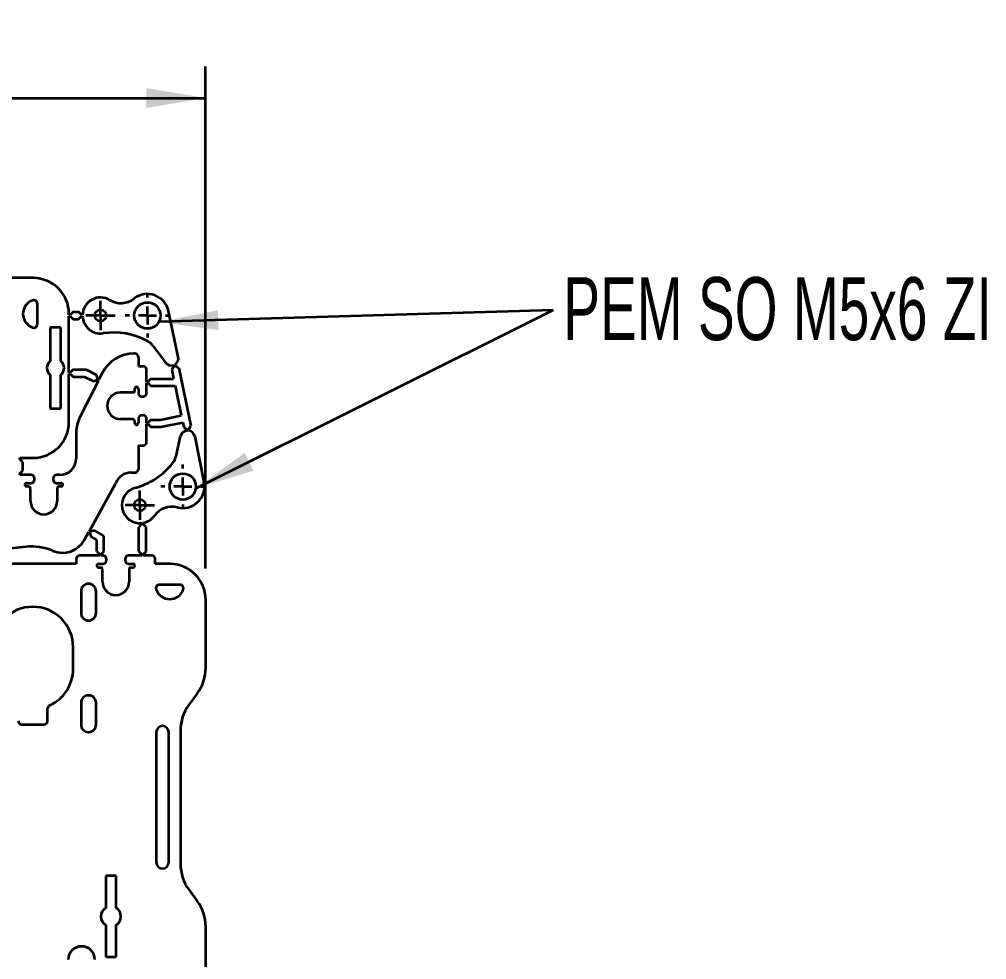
# Model space of a CAD drawing. Header units: millimetres. Extents: x 0 to 415, y 0 to 292.
# Drawn here: x 239.2 to 293, y 159.3 to 211.5 of the extents above; entities that cross this region are included whole.
import ezdxf
from ezdxf.enums import TextEntityAlignment as Align

# ---------------------------------------------------------------- set-up
doc = ezdxf.new("R2010")
doc.units = ezdxf.units.MM
doc.styles.add('SEACAD_txt_shx', font='txt.shx', dxfattribs={"width": 0.75})
doc.dimstyles.new('SLDDIMSTYLE0', dxfattribs={"dimtxt": 3.5, "dimasz": 3.302, "dimexe": 1.75, "dimexo": 1.75, "dimgap": 0.875, "dimtad": 1, "dimlfac": 5, "dimzin": 12, "dimdsep": 46, "dimtxsty": 'SEACAD_txt_shx', "dimblk1": '_SE_FILLED', "dimblk2": '_SE_FILLED', "dimsah": 1, "dimcen": 1.75, "dimadec": 0, "dimazin": 0, "dimtfac": 1, "dimtofl": 0, "dimtmove": 0, "dimatfit": 3, "dimfxl": 1, "dimtolj": 1, "dimtzin": 12, "dimarcsym": 0})

# ---------------------------------------------------------------- blocks, each defined once
blk = doc.blocks.new('SEANNOT_GROUP')
at = {"linetype": 'Continuous', "lineweight": 35}
blk.add_hatch(color=7, dxfattribs=at).paths.add_polyline_path([(251.693, 187.422), (248.984, 185.455), (252.184, 186.437)])
at = {"color": 7, "linetype": 'Continuous', "lineweight": 35}
blk.add_lwpolyline([(268.851, 195.365), (248.984, 185.455)], dxfattribs=at)
blk = doc.blocks.new('SEANNOT_GROUP1')
at = {"linetype": 'Continuous', "lineweight": 35}
blk.add_hatch(color=7, dxfattribs=at).paths.add_polyline_path([(250.213, 195.355), (246.929, 194.706), (250.246, 194.255)])
at = {"color": 7, "linetype": 'Continuous', "lineweight": 35}
blk.add_lwpolyline([(268.851, 195.365), (246.929, 194.706)], dxfattribs=at)
blk = doc.blocks.new('DMBLK2')
at = {"linetype": 'Continuous', "lineweight": 35}
for points in [[(172.834, 207.7), (169.532, 207.15), (172.834, 206.599)], [(246.23, 207.7), (246.23, 206.599), (249.532, 207.15)]]:
    blk.add_hatch(color=7, dxfattribs=at).paths.add_polyline_path(points)
at = {"color": 7, "linetype": 'Continuous', "lineweight": 35}
for p, q in [((169.532, 187.3), (169.532, 208.9)), ((249.532, 181.01), (249.532, 208.9)), ((169.532, 207.15), (249.532, 207.15))]:
    blk.add_line(p, q, dxfattribs=at)
at = {"color": 7, "linetype": 'Continuous', "lineweight": 35, "style": 'SEACAD_txt_shx'}
blk.add_text('400', height=3.5, dxfattribs=at).set_placement((205.19, 211.525), align=Align.TOP_LEFT)
blk = doc.blocks.new('_SE_FILLED')
at = {"color": 0}
blk.add_line((0, 0), (-1, 0), dxfattribs=at)
blk.add_solid([(0, 0), (-1, -0.1665), (-1, 0.1665), (0, 0)], dxfattribs=at)
blk = doc.blocks.new('SW_NOTE_2')
at = {"insert": (0, 0), "char_height": 3.5, "width": 30.1389, "attachment_point": 1, "style": 'SEACAD_txt_shx'}
blk.add_mtext('{\\fSETxt|b0||i0||c0|p34;\\C7;\\H3.5;\\W0.65424;PEM SO M5x6 ZI}', dxfattribs=at)
blk = doc.blocks.new('SW_NOTE_3')
at = {"insert": (0, 0), "char_height": 3.5, "width": 30.1389, "attachment_point": 1, "style": 'SEACAD_txt_shx'}
blk.add_mtext('{\\fSETxt|b0||i0||c0|p34;\\C7;\\H3.5;\\W0.65424;PEM SO M5x6 ZI}', dxfattribs=at)
blk = doc.blocks.new('SW_CENTERMARKSYMBOL_0')
at = {"color": 7, "linetype": 'Continuous', "lineweight": 35}
for p, q in [((0.82, 1.32), (0.82, 1.64)), ((0.82, 0.82), (0.82, 1.32)), ((0.32, 0.82), (0, 0.82)), ((0.82, 0.82), (0.32, 0.82)), ((0.82, 0.82), (0.82, 0.32)), ((0.82, 0.82), (1.32, 0.82)), ((1.32, 0.82), (1.64, 0.82)), ((0.82, 0.32), (0.82, 0))]:
    blk.add_line(p, q, dxfattribs=at)
blk = doc.blocks.new('SW_CENTERMARKSYMBOL_1')
at = {"color": 7, "linetype": 'Continuous', "lineweight": 35}
for p, q in [((1.23, 2.23), (1.23, 2.46)), ((1.23, 1.23), (1.23, 1.73)), ((0.23, 1.23), (0, 1.23)), ((1.23, 1.23), (0.73, 1.23)), ((1.23, 1.23), (1.23, 0.73)), ((1.23, 1.23), (1.73, 1.23)), ((2.23, 1.23), (2.46, 1.23)), ((1.23, 0.23), (1.23, 0))]:
    blk.add_line(p, q, dxfattribs=at)
blk = doc.blocks.new('SW_CENTERMARKSYMBOL_29')
at = {"color": 7, "linetype": 'Continuous', "lineweight": 35}
for p, q in [((1.23, 2.23), (1.23, 2.46)), ((1.23, 1.23), (1.23, 1.73)), ((0.23, 1.23), (0, 1.23)), ((1.23, 1.23), (0.73, 1.23)), ((1.23, 1.23), (1.23, 0.73)), ((1.23, 1.23), (1.73, 1.23)), ((2.23, 1.23), (2.46, 1.23)), ((1.23, 0.23), (1.23, 0))]:
    blk.add_line(p, q, dxfattribs=at)
blk = doc.blocks.new('SW_CENTERMARKSYMBOL_30')
at = {"color": 7, "linetype": 'Continuous', "lineweight": 35}
for p, q in [((0.82, 1.32), (0.82, 1.64)), ((0.82, 0.82), (0.82, 1.32)), ((0.32, 0.82), (0, 0.82)), ((0.82, 0.82), (0.32, 0.82)), ((0.82, 0.82), (0.82, 0.32)), ((0.82, 0.82), (1.32, 0.82)), ((1.32, 0.82), (1.64, 0.82)), ((0.82, 0.32), (0.82, 0))]:
    blk.add_line(p, q, dxfattribs=at)

msp = doc.modelspace()

# ---------------------------------------------------------------- linework, layer by layer
at = {"color": 7, "linetype": 'Continuous', "lineweight": 35}
for p, q in [((239.952, 197.1497), (222.6691, 197.1497)), ((239.952, 197.1496), (239.952, 197.1497)), ((240.1753, 194.584), (240.1753, 195.7154)), ((242.1625, 195.2651), (241.9925, 195.0951)), ((242.1625, 195.2651), (242.4567, 195.2651)), ((242.6267, 195.0951), (242.4567, 195.2651)), ((248.0072, 192.7645), (247.4661, 195.3122)), ((241.9325, 195.0951), (241.9325, 195.1497)), ((241.9925, 195.0951), (241.9325, 195.0951)), ((241.9925, 195.0351), (241.9325, 195.0351)), ((241.9325, 191.8877), (241.9325, 195.0351)), ((241.9925, 195.0351), (242.1625, 194.8651)), ((242.1625, 194.8651), (242.4567, 194.8651)), ((242.4567, 194.8651), (242.6267, 195.0351)), ((242.6871, 195.0951), (242.6267, 195.0951)), ((242.6871, 195.0351), (242.6267, 195.0351)), ((241.4725, 194.3997), (240.8925, 194.3997)), ((240.8925, 194.3997), (240.8925, 192.5322)), ((241.4725, 192.5322), (241.4725, 194.3997)), ((246.6217, 193.3561), (247.294, 192.4441)), ((245.5905, 192.9497), (245.5581, 192.9497)), ((245.7905, 192.7497), (245.7905, 192.2397)), ((242.1625, 192.0577), (241.9925, 191.8877)), ((242.1625, 192.0577), (242.8847, 192.0577)), ((242.8847, 192.0577), (243.4688, 191.7629)), ((245.7905, 192.2397), (246.0505, 192.2397)), ((246.2505, 191.3802), (246.2505, 192.0397)), ((247.7785, 192.2597), (247.6465, 192.0587)), ((247.6465, 192.0587), (247.7519, 191.5502)), ((247.7795, 192.2599), (247.7688, 192.3117)), ((247.7785, 192.2597), (247.7795, 192.2599)), ((247.8385, 192.2711), (247.8242, 192.3399)), ((248.0382, 192.1399), (247.8385, 192.2711)), ((248.0382, 192.1399), (248.7025, 188.9334)), ((240.8925, 191.7672), (240.8925, 189.8997)), ((241.4725, 189.8997), (241.4725, 191.7672)), ((241.9925, 191.8877), (241.9325, 191.8877)), ((241.9925, 191.8277), (241.9325, 191.8277)), ((241.9325, 189.1497), (241.9325, 191.8277)), ((241.9925, 191.8277), (242.1625, 191.6577)), ((242.1625, 191.6577), (242.7895, 191.6577)), ((242.7895, 191.6577), (243.2886, 191.4058)), ((243.2886, 191.4058), (243.5169, 191.481)), ((243.5439, 191.5349), (243.4688, 191.7629)), ((243.517, 191.4812), (243.5169, 191.481)), ((243.5704, 191.454), (243.517, 191.4812)), ((243.5976, 191.5075), (243.5439, 191.5349)), ((243.7761, 191.8577), (243.5976, 191.5075)), ((246.4805, 191.5502), (246.3105, 191.3802)), ((246.4805, 191.5502), (247.7519, 191.5502)), ((243.5704, 191.454), (242.5505, 189.4523)), ((245.5905, 190.8797), (245.5905, 190.9997)), ((245.7905, 190.9897), (245.7905, 190.7597)), ((246.2505, 191.3802), (246.3105, 191.3802)), ((246.2505, 191.3202), (246.3105, 191.3202)), ((246.2505, 190.7597), (246.2505, 191.3202)), ((246.3105, 191.3202), (246.4805, 191.1502)), ((246.4805, 191.1502), (247.8348, 191.1502)), ((247.8348, 191.1502), (248.1748, 189.5087)), ((245.4905, 190.7797), (244.7905, 190.7797)), ((245.9905, 190.5597), (246.0505, 190.5597)), ((240.8925, 189.8997), (241.4725, 189.8997)), ((245.7905, 189.3197), (245.7905, 189.0897)), ((245.9905, 189.5197), (246.0505, 189.5197)), ((246.2505, 189.0967), (246.2505, 189.3197)), ((247.0069, 189.2667), (248.1748, 189.5087)), ((245.4905, 189.2997), (244.7905, 189.2997)), ((245.5905, 189.0797), (245.5905, 189.1997)), ((246.2505, 189.0967), (246.3105, 189.0967)), ((246.2505, 189.0367), (246.3105, 189.0367)), ((246.2505, 188.0397), (246.2505, 189.0367)), ((246.4805, 189.2667), (246.3105, 189.0967)), ((246.3105, 189.0367), (246.4805, 188.8667)), ((246.4805, 189.2667), (247.0069, 189.2667)), ((246.4805, 188.8667), (247.0479, 188.8667)), ((247.0479, 188.8667), (248.256, 189.117)), ((248.256, 189.117), (248.3108, 188.8522)), ((248.3108, 188.8522), (248.5118, 188.7202)), ((248.5711, 188.7332), (248.7025, 188.9334)), ((242.3325, 188.5443), (242.3325, 187.1097)), ((247.8852, 187.2541), (248.1401, 188.3582)), ((248.5124, 188.7204), (248.5118, 188.7202)), ((248.5233, 188.6682), (248.5124, 188.7204)), ((248.5853, 188.6643), (248.5711, 188.7332)), ((248.9219, 188.3473), (249.437, 185.7943)), ((245.7905, 187.8397), (246.0505, 187.8397)), ((245.7905, 187.8397), (245.7905, 186.5297)), ((239.2025, 187.1497), (239.9325, 187.1497)), ((239.2025, 187.0858), (239.2025, 187.1497)), ((239.3725, 186.9158), (239.2025, 187.0858)), ((239.3725, 186.4437), (239.3725, 186.9158)), ((239.2025, 186.2737), (239.3725, 186.4437)), ((239.2025, 186.2097), (239.2025, 186.2737)), ((239.8125, 186.2097), (239.2025, 186.2097)), ((241.4325, 186.2097), (241.2525, 186.2097)), ((245.3737, 186.3297), (245.5905, 186.3297)), ((239.5825, 185.7497), (239.8125, 185.7497)), ((240.0125, 185.9497), (240.0125, 186.0097)), ((241.0525, 186.0097), (241.0525, 185.9497)), ((241.2525, 185.7497), (241.4825, 185.7497)), ((243.0644, 183.083), (244.5325, 185.7497)), ((239.6925, 185.5497), (239.5725, 185.5497)), ((239.7925, 184.7497), (239.7925, 185.4497)), ((241.2725, 185.4497), (241.2725, 184.7497)), ((241.4925, 185.5497), (241.3725, 185.5497)), ((245.9913, 183.4748), (245.8213, 183.3048)), ((245.9913, 183.4748), (245.9923, 183.4748)), ((245.9923, 183.5276), (245.9923, 183.4748)), ((246.0523, 183.5368), (246.0523, 183.4738)), ((246.2213, 183.3048), (246.0523, 183.4738)), ((242.7978, 182.5986), (243.0355, 183.0304)), ((243.0892, 183.001), (243.0355, 183.0304)), ((243.1175, 183.0539), (243.0644, 183.083)), ((243.0892, 183.001), (243.1539, 182.7712)), ((243.1175, 183.0539), (243.1181, 183.055)), ((243.3496, 183.1201), (243.1181, 183.055)), ((243.8741, 182.826), (243.3496, 183.1201)), ((245.8213, 182.2353), (245.8213, 183.3048)), ((246.2213, 182.2374), (246.2213, 183.3048)), ((243.4741, 182.5917), (243.1539, 182.7712)), ((243.4741, 181.9536), (243.4741, 182.5917)), ((243.8741, 181.9536), (243.8741, 182.826)), ((239.5457, 182.2053), (226.2041, 180.814)), ((243.4741, 181.9536), (243.6441, 181.7836)), ((243.7041, 181.7836), (243.8741, 181.9536)), ((245.8244, 181.9475), (245.8213, 182.2353)), ((245.8244, 181.9475), (245.9961, 181.7793)), ((246.0565, 181.7804), (246.2243, 181.9517)), ((246.2243, 181.9517), (246.2213, 182.2374)), ((242.3325, 181.2596), (232.8308, 181.2596)), ((242.3325, 181.5196), (242.3325, 181.2596)), ((243.6441, 181.7196), (242.5325, 181.7196)), ((243.5825, 181.2596), (243.8125, 181.2596)), ((243.6441, 181.7196), (243.6441, 181.7836)), ((243.7041, 181.7196), (243.7041, 181.7836)), ((243.8125, 181.7196), (243.7041, 181.7196)), ((244.0125, 181.4596), (244.0125, 181.5196)), ((245.0525, 181.5196), (245.0525, 181.4596)), ((245.9968, 181.7196), (245.2525, 181.7196)), ((245.2525, 181.2596), (245.4825, 181.2596)), ((245.9965, 181.7793), (245.9961, 181.7793)), ((245.9965, 181.7793), (245.9968, 181.7196)), ((246.0565, 181.7804), (246.0568, 181.7196)), ((246.5325, 181.7196), (246.0568, 181.7196)), ((246.7325, 181.2596), (246.7325, 181.5196)), ((247.5325, 181.2596), (246.7325, 181.2596)), ((243.5725, 181.0597), (243.6925, 181.0597)), ((243.7925, 180.2596), (243.7925, 180.9596)), ((245.2725, 180.9596), (245.2725, 180.2596)), ((245.3725, 181.0597), (245.4925, 181.0597)), ((242.6025, 179.7296), (242.6025, 178.5296)), ((243.4425, 178.5296), (243.4425, 179.7296)), ((248.0982, 180.0994), (246.9668, 180.0994)), ((249.5325, 175.4812), (249.5325, 179.2597)), ((242.1645, 175.4296), (242.1645, 176.6296)), ((249.0677, 174.0617), (248.5973, 173.4204)), ((240.7445, 172.5368), (240.7445, 173.2118)), ((242.6025, 173.5296), (242.6025, 172.3296)), ((243.4425, 172.3296), (243.4425, 173.5296)), ((239.3005, 172.3368), (240.5445, 172.3368)), ((246.7825, 171.9034), (246.7825, 164.6701)), ((247.4825, 164.6701), (247.4825, 171.9034)), ((248.1325, 172.0009), (248.1325, 164.5726)), ((244.5545, 163.9096), (243.9745, 163.9096)), ((243.9745, 163.9096), (243.9745, 162.1387)), ((244.5545, 162.1387), (244.5545, 163.9096)), ((248.5973, 163.1531), (249.0677, 162.5118)), ((243.9745, 161.1806), (243.9745, 159.4096)), ((244.5545, 159.4096), (244.5545, 161.1806)), ((249.5325, 158.4596), (249.5325, 161.0923)), ((243.9745, 159.4096), (244.5545, 159.4096))]:
    msp.add_line(p, q, dxfattribs=at)
for centre, radius in [((246.2923, 195.0628), 0.73), ((243.6867, 195.0651), 0.32), ((248.2607, 185.5569), 0.73), ((245.8703, 184.5201), 0.32)]:
    msp.add_circle(centre, radius, dxfattribs=at)
for centre, radius, start, end in [((239.9325, 195.1497), 2, 0, 89.44144), ((240.1753, 195.1497), 0.8, 109.47122, 250.52878), ((239.9753, 195.7154), 0.2, 0, 109.47122), ((243.6867, 195.0651), 1, 59.15634, 178.28087), ((244.8146, 196.954), 1.2, 239.15634, 308.003), ((246.2923, 195.0628), 1.2, 11.992, 128.003), ((243.6867, 195.0651), 1, 181.71913, 278.298), ((239.9753, 194.584), 0.2, 250.52878, 0), ((244.4059, 190.1333), 3.984, 61.78449, 98.298), ((245.8167, 192.7627), 1, 36.39503, 61.78449), ((245.5581, 190.9497), 2, 90, 153), ((245.5905, 192.7497), 0.2, 0, 90), ((247.616, 192.6814), 0.4, 301.3742, 11.992), ((241.1825, 192.1497), 0.48, 127.1689, 232.8311), ((241.1825, 192.1497), 0.48, 307.1689, 52.8311), ((246.0505, 192.0397), 0.2, 0, 90), ((247.616, 192.6814), 0.4, 216.39503, 292.45855), ((245.6905, 190.9997), 0.1, 25.196, 180), ((245.6405, 190.9897), 0.15, 0, 20.51652), ((244.7905, 190.0397), 0.74, 90, 270), ((245.4905, 190.8797), 0.1, 270, 0), ((245.9905, 190.7597), 0.2, 180, 270), ((246.0505, 190.7597), 0.2, 270, 0), ((244.3325, 188.5443), 2, 153, 180), ((245.9905, 189.3197), 0.2, 90, 180), ((246.0505, 189.3197), 0.2, 0, 90), ((239.9325, 189.1497), 2, 270, 0), ((245.4905, 189.1997), 0.1, 0, 90), ((245.6905, 189.0797), 0.1, 180, 334.804), ((245.6405, 189.0897), 0.15, 339.48348, 0), ((248.5298, 188.2682), 0.4, 90.93966, 167.00318), ((248.5298, 188.2682), 0.4, 11.40621, 82.02401), ((246.0505, 188.0397), 0.2, 270, 360), ((246.9109, 187.479), 1, 321.61372, 347.00318), ((241.4325, 187.1097), 0.9, 270, 0), ((244.5719, 189.332), 3.984, 285.10022, 321.61372), ((239.8125, 186.0097), 0.2, 0, 90), ((241.2525, 186.0097), 0.2, 90, 180), ((245.3737, 185.4297), 0.9, 90, 159.1725), ((245.5905, 186.5297), 0.2, 270, 360), ((239.5725, 185.6497), 0.1, 115.196, 270), ((239.5825, 185.5997), 0.15, 90, 110.51652), ((239.8125, 185.9497), 0.2, 270, 0), ((241.2525, 185.9497), 0.2, 180, 270), ((241.4825, 185.5997), 0.15, 69.48348, 90), ((241.4925, 185.6497), 0.1, 270, 64.804), ((248.2607, 185.5569), 1.2, 255.39521, 11.40621), ((239.6925, 185.4497), 0.1, 0, 90), ((241.3725, 185.4497), 0.1, 90, 180), ((245.8703, 184.5201), 1, 105.10022, 277.01027), ((240.5325, 184.7497), 0.74, 180, 0), ((247.6555, 183.2345), 1.2, 75.39521, 144.24187), ((245.8703, 184.5201), 1, 280.48902, 324.24187), ((241.5713, 183.2738), 1.4, 247.06724, 331.1672), ((239.8569, 179.2215), 3, 67.06724, 95.95357), ((242.5325, 181.5196), 0.2, 90, 180), ((243.5725, 181.1596), 0.1, 115.196, 270), ((243.5825, 181.1096), 0.15, 90, 110.51652), ((243.8125, 181.5196), 0.2, 0, 90), ((243.8125, 181.4596), 0.2, 270, 0), ((245.2525, 181.5196), 0.2, 90, 180), ((245.2525, 181.4596), 0.2, 180, 270), ((245.4825, 181.1096), 0.15, 69.48348, 90), ((245.4925, 181.1596), 0.1, 270, 64.804), ((246.5325, 181.5196), 0.2, 0, 90), ((247.5325, 179.2596), 2, 0, 90), ((243.6925, 180.9596), 0.1, 0, 90), ((245.3725, 180.9596), 0.1, 90, 180), ((244.5325, 180.2596), 0.74, 180, 0), ((243.0225, 179.7296), 0.42, 0, 180), ((246.9668, 179.8994), 0.2, 90, 199.47122), ((247.5325, 180.0994), 0.8, 199.47122, 340.52878), ((248.0982, 179.8994), 0.2, 340.52878, 90), ((239.9225, 176.6296), 2.242, 0, 180), ((243.0225, 178.5296), 0.42, 180, 0), ((239.9225, 175.4296), 2.242, 294.74052, 0), ((247.1325, 175.4812), 2.4, 323.73883, 0), ((243.0225, 173.5296), 0.42, 0, 180), ((240.9445, 173.2118), 0.2, 114.74052, 180), ((250.5325, 172.0009), 2.4, 143.73883, 180), ((239.3005, 172.5368), 0.2, 180, 270), ((240.5445, 172.5368), 0.2, 270, 0), ((243.0225, 172.3296), 0.42, 180, 0), ((247.1325, 171.9034), 0.35, 0, 180), ((247.1325, 164.6701), 0.35, 180, 0), ((250.5325, 164.5726), 2.4, 180, 216.26117), ((247.1325, 161.0923), 2.4, 0, 36.26117), ((244.2645, 161.6596), 0.56, 121.18862, 238.81138), ((244.2645, 161.6596), 0.56, 301.18862, 58.81138), ((242.6325, 159.2596), 0.74, 0, 180)]:
    msp.add_arc(centre, radius, start, end, dxfattribs=at)

# ---------------------------------------------------------------- block references
at = {"color": 7}
for name, p in [('SW_NOTE_2', (269.4175, 197.1944)), ('SW_NOTE_3', (269.4175, 197.1944)), ('SW_CENTERMARKSYMBOL_30', (242.8667, 194.2451)), ('SW_CENTERMARKSYMBOL_29', (245.0623, 193.8328)), ('SW_CENTERMARKSYMBOL_1', (247.0307, 184.3269)), ('SW_CENTERMARKSYMBOL_0', (245.0503, 183.7001))]:
    msp.add_blockref(name, p, dxfattribs=at)
for name in ['SEANNOT_GROUP1', 'SEANNOT_GROUP']:
    msp.add_blockref(name, (0, 0))

# ---------------------------------------------------------------- dimensions: what is measured, and where the dimension line sits
at = {"color": 7, "linetype": 'Continuous', "lineweight": 35}
dim = msp.add_linear_dim(base=(249.5325, 207.1497), p1=(169.5325, 185.5497), p2=(249.5325, 179.2596), text='\\A1;<>', dimstyle='SLDDIMSTYLE0', dxfattribs=at)
dim.commit()
dim.dimension.update_dxf_attribs({"geometry": 'DMBLK2', "text_midpoint": (209.5325, 207.1497), "dimtype": 160})

doc.saveas('drawing.dxf')
